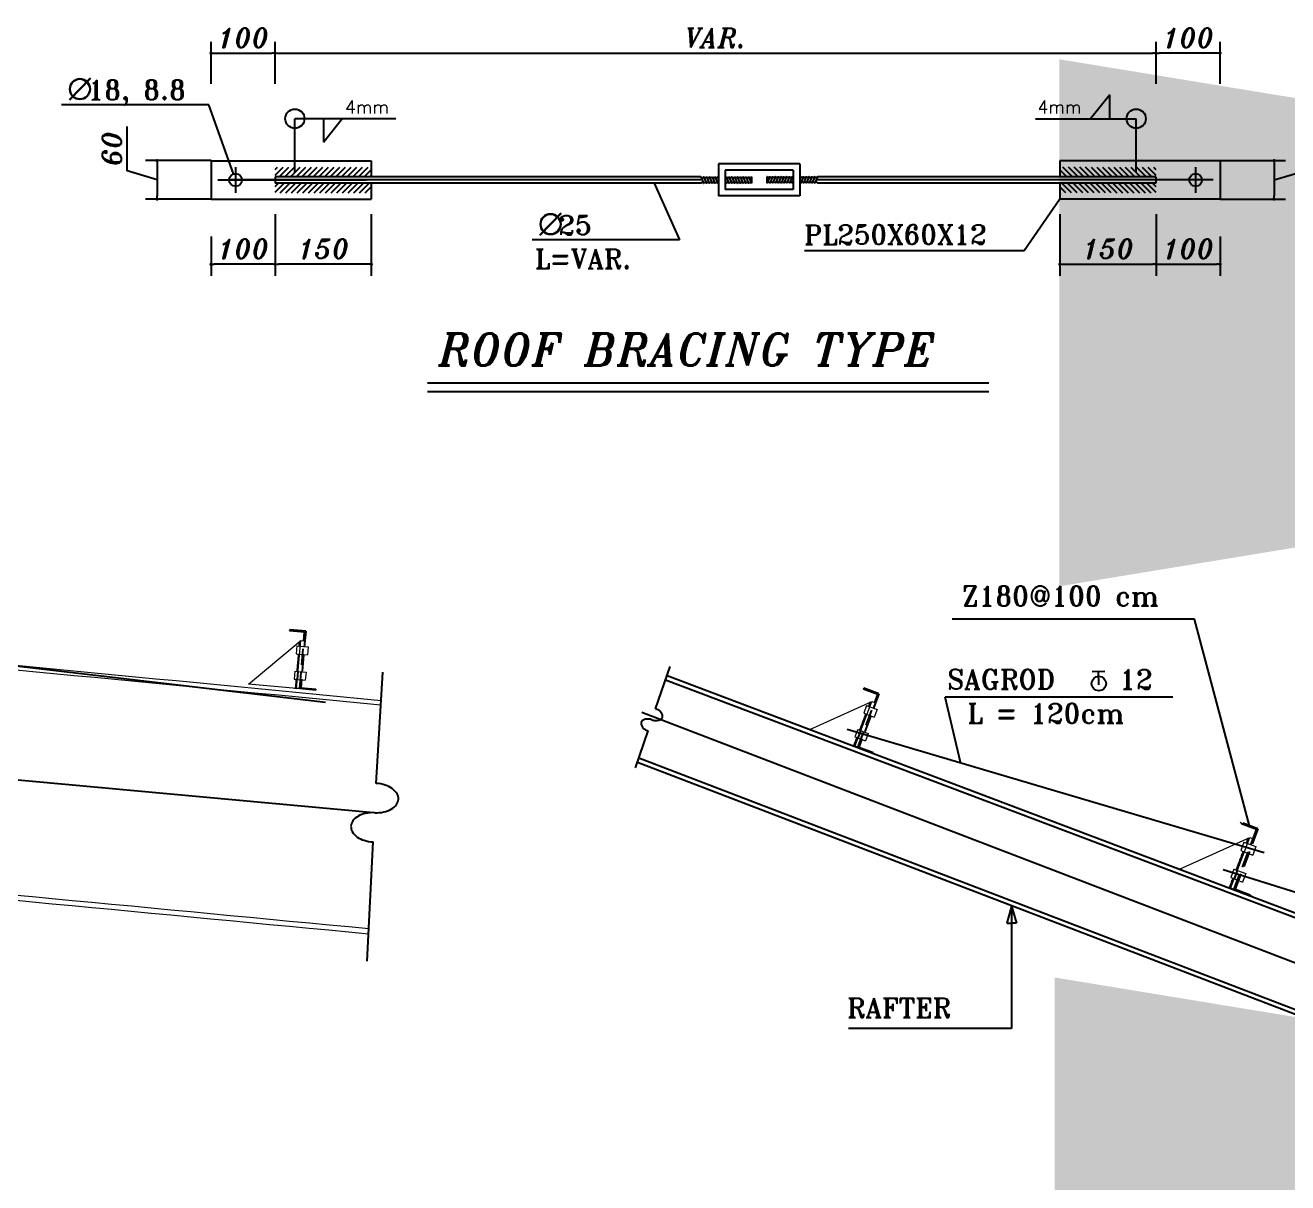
# Model space of a CAD drawing. Header units: inches. Extents: x 460503 to 460688, y 47570 to 48852.
# Drawn here: x 460525.69 to 460545.38, y 47594.33 to 47612.38 of the extents above; entities that cross this region are included whole.
import ezdxf
from ezdxf.enums import TextEntityAlignment as Align

# ---------------------------------------------------------------- set-up
doc = ezdxf.new("R2010")
doc.units = ezdxf.units.IN
doc.header["$MEASUREMENT"] = 0
doc.linetypes.add('ACAD_ISO04W100', pattern=[30, 24, -3, 0, -3])
doc.linetypes.add('HIDDEN', pattern=[0.375, 0.25, -0.125])
for name, color, linetype in [('1', 1, 'Continuous'), ('3', 3, 'HIDDEN'), ('3G', 3, 'Continuous'), ('4C', 4, 'Continuous'), ('6M', 6, 'Continuous'), ('DIM', 8, 'Continuous'), ('DIM1', 1, 'Continuous'), ('Hatch', 1, 'Continuous'), ('Layer1', 1, 'ACAD_ISO04W100'), ('TEX', 2, 'Continuous'), ('TEXT-1', 3, 'Continuous'), ('win1', 1, 'Continuous')]:
    doc.layers.add(name, color=color, linetype=linetype)
doc.layers.add('2', color=2, linetype='Continuous', lineweight=9)
doc.layers.add('TEXT', color=250, linetype='Continuous', lineweight=30)
doc.styles.add('GOTHIC', font='GOTHIC.TTF')
doc.styles.add('ITALICT', font='italict')
doc.styles.add('ROMANT', font='romant')
doc.dimstyles.new('1-10', dxfattribs={"dimscale": 0, "dimtxt": 20, "dimasz": 25, "dimexe": 10, "dimexo": 10, "dimgap": 10, "dimtad": 0, "dimdec": 0, "dimtxsty": 'GOTHIC', "dimcen": 0, "dimclrd": 256, "dimclre": 256, "dimclrt": 1, "dimadec": 0, "dimazin": 0, "dimtfac": 1, "dimtdec": 0, "dimtofl": 0, "dimtmove": 2, "dimatfit": 3, "dimfxl": 1, "dimarcsym": 0})
doc.dimstyles.new('FAZ1-2$0$NEW', dxfattribs={"dimtxt": 0.3, "dimasz": 0.05, "dimexe": 0.18, "dimexo": 0, "dimgap": 0.09, "dimtad": 1, "dimdec": 0, "dimlfac": 100, "dimzin": 0, "dimdsep": 46, "dimtxsty": 'ITALICT', "dimblk": 'DOT', "dimcen": 0.045, "dimclrt": 2, "dimadec": 0, "dimazin": 0, "dimtfac": 1, "dimtdec": 0, "dimtmove": 1, "dimatfit": 3, "dimldrblk": 'DOT', "dimfxl": 0.18, "dimtolj": 1, "dimtzin": 0, "dimarcsym": 0})

# ---------------------------------------------------------------- blocks, each defined once
blk = doc.blocks.new('_Dot')
at = {"layer": 'DIM', "color": 0, "lineweight": -2}
blk.add_line((-0.5, 0), (-1, 0), dxfattribs=at)
at = {"layer": 'DIM', "color": 0, "const_width": 0.5}
blk.add_lwpolyline([(-0.25, 0, 1), (0.25, 0, 1)], format="xyb", close=True, dxfattribs=at)
blk = doc.blocks.new('*D670')
at = {"layer": 'Defpoints', "color": 0, "transparency": 16777216}
for p in [(460529.589, 47611.944), (460528.589, 47611.469), (460529.589, 47611.469)]:
    blk.add_point(p, dxfattribs=at)
at = {"layer": 'DIM1', "color": 0, "lineweight": -2, "transparency": 16777216}
for p, q in [((460528.589, 47611.469), (460528.589, 47612.124)), ((460529.589, 47611.469), (460529.589, 47612.124)), ((460528.639, 47611.944), (460529.539, 47611.944))]:
    blk.add_line(p, q, dxfattribs=at)
at = {"layer": 'DIM1', "color": 0, "lineweight": -2, "transparency": 16777216, "xscale": 0.05, "yscale": 0.05, "zscale": 0.05, "rotation": 180}
blk.add_blockref('_Dot', (460528.589, 47611.944), dxfattribs=at)
at = {"layer": 'DIM1', "color": 0, "lineweight": -2, "transparency": 16777216, "xscale": 0.05, "yscale": 0.05, "zscale": 0.05}
blk.add_blockref('_Dot', (460529.589, 47611.944), dxfattribs=at)
at = {"layer": 'DIM1', "color": 2, "lineweight": 15, "transparency": 16777216, "insert": (460529.089, 47612.184), "char_height": 0.3, "attachment_point": 5, "style": 'ITALICT'}
blk.add_mtext('\\A1;100', dxfattribs=at)
blk = doc.blocks.new('*D671')
at = {"layer": 'Defpoints', "color": 0, "transparency": 16777216}
for p in [(460543.326, 47611.944), (460529.589, 47611.469), (460543.326, 47611.469)]:
    blk.add_point(p, dxfattribs=at)
at = {"layer": 'DIM1', "color": 0, "lineweight": -2, "transparency": 16777216}
for p, q in [((460529.589, 47611.469), (460529.589, 47612.124)), ((460543.326, 47611.469), (460543.326, 47612.124)), ((460529.639, 47611.944), (460543.276, 47611.944))]:
    blk.add_line(p, q, dxfattribs=at)
at = {"layer": 'DIM1', "color": 0, "lineweight": -2, "transparency": 16777216, "xscale": 0.05, "yscale": 0.05, "zscale": 0.05, "rotation": 180}
blk.add_blockref('_Dot', (460529.589, 47611.944), dxfattribs=at)
at = {"layer": 'DIM1', "color": 0, "lineweight": -2, "transparency": 16777216, "xscale": 0.05, "yscale": 0.05, "zscale": 0.05}
blk.add_blockref('_Dot', (460543.326, 47611.944), dxfattribs=at)
at = {"layer": 'DIM1', "color": 2, "lineweight": 15, "transparency": 16777216, "insert": (460536.457, 47612.184), "char_height": 0.3, "attachment_point": 5, "style": 'ITALICT'}
blk.add_mtext('\\A1;VAR.', dxfattribs=at)
blk = doc.blocks.new('*D672')
at = {"layer": 'Defpoints', "color": 0, "transparency": 16777216}
for p in [(460528.589, 47610.269), (460527.748, 47609.669), (460528.589, 47609.669)]:
    blk.add_point(p, dxfattribs=at)
at = {"layer": 'DIM1', "color": 0, "lineweight": -2, "transparency": 16777216}
for p, q in [((460527.283, 47610.108), (460527.283, 47610.802)), ((460528.589, 47610.269), (460527.568, 47610.269)), ((460527.748, 47610.219), (460527.748, 47609.719)), ((460527.748, 47609.969), (460527.283, 47610.108)), ((460528.589, 47609.669), (460527.568, 47609.669))]:
    blk.add_line(p, q, dxfattribs=at)
at = {"layer": 'DIM1', "color": 0, "lineweight": -2, "transparency": 16777216, "xscale": 0.05, "yscale": 0.05, "zscale": 0.05}
for p, rotation in [((460527.748, 47610.269), 90), ((460527.748, 47609.669), 270)]:
    blk.add_blockref('_Dot', p, dxfattribs=dict(at, rotation=rotation))
at = {"layer": 'DIM1', "color": 2, "lineweight": 15, "transparency": 16777216, "insert": (460527.043, 47610.455), "char_height": 0.3, "attachment_point": 5, "rotation": 90, "style": 'ITALICT'}
blk.add_mtext('\\A1;60', dxfattribs=at)
blk = doc.blocks.new('*D673')
at = {"layer": 'Defpoints', "color": 0, "transparency": 16777216}
for p in [(460529.589, 47609.436), (460531.089, 47609.436), (460529.589, 47608.653)]:
    blk.add_point(p, dxfattribs=at)
at = {"layer": 'DIM1', "color": 0, "lineweight": -2, "transparency": 16777216}
for p, q in [((460529.589, 47609.436), (460529.589, 47608.473)), ((460531.089, 47609.436), (460531.089, 47608.473)), ((460531.039, 47608.653), (460529.639, 47608.653))]:
    blk.add_line(p, q, dxfattribs=at)
at = {"layer": 'DIM1', "color": 0, "lineweight": -2, "transparency": 16777216, "xscale": 0.05, "yscale": 0.05, "zscale": 0.05, "rotation": 180}
blk.add_blockref('_Dot', (460529.589, 47608.653), dxfattribs=at)
at = {"layer": 'DIM1', "color": 0, "lineweight": -2, "transparency": 16777216, "xscale": 0.05, "yscale": 0.05, "zscale": 0.05}
blk.add_blockref('_Dot', (460531.089, 47608.653), dxfattribs=at)
at = {"layer": 'DIM1', "color": 2, "lineweight": 15, "transparency": 16777216, "insert": (460530.339, 47608.893), "char_height": 0.3, "attachment_point": 5, "style": 'ITALICT'}
blk.add_mtext('\\A1;150', dxfattribs=at)
blk = doc.blocks.new('*D674')
at = {"layer": 'Defpoints', "color": 0, "transparency": 16777216}
for p in [(460529.589, 47609.436), (460528.589, 47609.086), (460528.589, 47608.653)]:
    blk.add_point(p, dxfattribs=at)
at = {"layer": 'DIM1', "color": 0, "lineweight": -2, "transparency": 16777216}
for p, q in [((460529.589, 47609.436), (460529.589, 47608.473)), ((460528.589, 47609.086), (460528.589, 47608.473)), ((460529.539, 47608.653), (460528.639, 47608.653))]:
    blk.add_line(p, q, dxfattribs=at)
at = {"layer": 'DIM1', "color": 0, "lineweight": -2, "transparency": 16777216, "xscale": 0.05, "yscale": 0.05, "zscale": 0.05, "rotation": 180}
blk.add_blockref('_Dot', (460528.589, 47608.653), dxfattribs=at)
at = {"layer": 'DIM1', "color": 0, "lineweight": -2, "transparency": 16777216, "xscale": 0.05, "yscale": 0.05, "zscale": 0.05}
blk.add_blockref('_Dot', (460529.589, 47608.653), dxfattribs=at)
at = {"layer": 'DIM1', "color": 2, "lineweight": 15, "transparency": 16777216, "insert": (460529.089, 47608.893), "char_height": 0.3, "attachment_point": 5, "style": 'ITALICT'}
blk.add_mtext('\\A1;100', dxfattribs=at)
blk = doc.blocks.new('*D678')
at = {"layer": 'Defpoints', "color": 0, "transparency": 16777216}
for p in [(460543.326, 47611.944), (460543.326, 47611.469), (460544.326, 47611.469)]:
    blk.add_point(p, dxfattribs=at)
at = {"layer": 'DIM1', "color": 0, "lineweight": -2, "transparency": 16777216}
for p, q in [((460543.326, 47611.469), (460543.326, 47612.124)), ((460544.326, 47611.469), (460544.326, 47612.124)), ((460544.276, 47611.944), (460543.376, 47611.944))]:
    blk.add_line(p, q, dxfattribs=at)
at = {"layer": 'DIM1', "color": 0, "lineweight": -2, "transparency": 16777216, "xscale": 0.05, "yscale": 0.05, "zscale": 0.05, "rotation": 180}
blk.add_blockref('_Dot', (460543.326, 47611.944), dxfattribs=at)
at = {"layer": 'DIM1', "color": 0, "lineweight": -2, "transparency": 16777216, "xscale": 0.05, "yscale": 0.05, "zscale": 0.05}
blk.add_blockref('_Dot', (460544.326, 47611.944), dxfattribs=at)
at = {"layer": 'DIM1', "color": 2, "lineweight": 15, "transparency": 16777216, "insert": (460543.826, 47612.184), "char_height": 0.3, "attachment_point": 5, "style": 'ITALICT'}
blk.add_mtext('\\A1;100', dxfattribs=at)
blk = doc.blocks.new('*D679')
at = {"layer": 'Defpoints', "color": 0, "transparency": 16777216}
for p in [(460544.326, 47610.269), (460544.326, 47609.669), (460545.167, 47609.669)]:
    blk.add_point(p, dxfattribs=at)
at = {"layer": 'DIM1', "color": 0, "lineweight": -2, "transparency": 16777216}
for p, q in [((460545.932, 47610.198), (460545.932, 47610.892)), ((460544.326, 47610.269), (460545.347, 47610.269)), ((460545.167, 47610.219), (460545.167, 47609.719)), ((460545.167, 47609.969), (460545.932, 47610.198)), ((460544.326, 47609.669), (460545.347, 47609.669))]:
    blk.add_line(p, q, dxfattribs=at)
at = {"layer": 'DIM1', "color": 0, "lineweight": -2, "transparency": 16777216, "xscale": 0.05, "yscale": 0.05, "zscale": 0.05}
for p, rotation in [((460545.167, 47610.269), 90), ((460545.167, 47609.669), 270)]:
    blk.add_blockref('_Dot', p, dxfattribs=dict(at, rotation=rotation))
at = {"layer": 'DIM1', "color": 2, "lineweight": 15, "transparency": 16777216, "insert": (460545.692, 47610.545), "char_height": 0.3, "attachment_point": 5, "rotation": 90, "style": 'ITALICT'}
blk.add_mtext('\\A1;60', dxfattribs=at)
blk = doc.blocks.new('*D680')
at = {"layer": 'Defpoints', "color": 0, "transparency": 16777216}
for p in [(460541.826, 47609.436), (460543.326, 47609.436), (460543.326, 47608.653)]:
    blk.add_point(p, dxfattribs=at)
at = {"layer": 'DIM1', "color": 0, "lineweight": -2, "transparency": 16777216}
for p, q in [((460541.826, 47609.436), (460541.826, 47608.473)), ((460543.326, 47609.436), (460543.326, 47608.473)), ((460541.876, 47608.653), (460543.276, 47608.653))]:
    blk.add_line(p, q, dxfattribs=at)
at = {"layer": 'DIM1', "color": 0, "lineweight": -2, "transparency": 16777216, "xscale": 0.05, "yscale": 0.05, "zscale": 0.05, "rotation": 180}
blk.add_blockref('_Dot', (460541.826, 47608.653), dxfattribs=at)
at = {"layer": 'DIM1', "color": 0, "lineweight": -2, "transparency": 16777216, "xscale": 0.05, "yscale": 0.05, "zscale": 0.05}
blk.add_blockref('_Dot', (460543.326, 47608.653), dxfattribs=at)
at = {"layer": 'DIM1', "color": 2, "lineweight": 15, "transparency": 16777216, "insert": (460542.576, 47608.893), "char_height": 0.3, "attachment_point": 5, "style": 'ITALICT'}
blk.add_mtext('\\A1;150', dxfattribs=at)
blk = doc.blocks.new('*D681')
at = {"layer": 'Defpoints', "color": 0, "transparency": 16777216}
for p in [(460543.326, 47609.436), (460544.326, 47609.086), (460544.326, 47608.653)]:
    blk.add_point(p, dxfattribs=at)
at = {"layer": 'DIM1', "color": 0, "lineweight": -2, "transparency": 16777216}
for p, q in [((460543.326, 47609.436), (460543.326, 47608.473)), ((460544.326, 47609.086), (460544.326, 47608.473)), ((460543.376, 47608.653), (460544.276, 47608.653))]:
    blk.add_line(p, q, dxfattribs=at)
at = {"layer": 'DIM1', "color": 0, "lineweight": -2, "transparency": 16777216, "xscale": 0.05, "yscale": 0.05, "zscale": 0.05, "rotation": 180}
blk.add_blockref('_Dot', (460543.326, 47608.653), dxfattribs=at)
at = {"layer": 'DIM1', "color": 0, "lineweight": -2, "transparency": 16777216, "xscale": 0.05, "yscale": 0.05, "zscale": 0.05}
blk.add_blockref('_Dot', (460544.326, 47608.653), dxfattribs=at)
at = {"layer": 'DIM1', "color": 2, "lineweight": 15, "transparency": 16777216, "insert": (460543.826, 47608.893), "char_height": 0.3, "attachment_point": 5, "style": 'ITALICT'}
blk.add_mtext('\\A1;100', dxfattribs=at)

msp = doc.modelspace()

# ---------------------------------------------------------------- hatches: boundary and pattern name
at = {"layer": 'win1', "ltscale": 5}
h = msp.add_hatch(dxfattribs=at)
h.set_pattern_fill('ANSI31', color=256, scale=0.5, style=0)
h.set_pattern_definition([(45, (460269.98317, 47638.40514), (-0.044194174, 0.044194174), [])])
h.paths.add_polyline_path([(460531.08917805, 47610.16858402), (460529.58917805, 47610.16858402), (460529.58917805, 47610.01858402), (460531.08917805, 47610.01858402)])
h.paths.add_polyline_path([(460531.08917805, 47609.91858402), (460529.58917805, 47609.91858402), (460529.58917805, 47609.76858402), (460531.08917805, 47609.76858402)])
h = msp.add_hatch(dxfattribs=at)
h.set_pattern_fill('ANSI31', color=256, scale=0.5, style=0)
h.set_pattern_definition([(135, (460802.93164, 47638.40514), (0.044194174, 0.044194174), [])])
h.paths.add_polyline_path([(460541.82563121, 47610.16858402), (460543.32563121, 47610.16858402), (460543.32563121, 47610.01858402), (460541.82563121, 47610.01858402)])
h.paths.add_polyline_path([(460541.82563121, 47609.91858402), (460543.32563121, 47609.91858402), (460543.32563121, 47609.76858402), (460541.82563121, 47609.76858402)])

# ---------------------------------------------------------------- linework, layer by layer
at = {"layer": '1'}
for p, q in [((460542.60460189, 47611.29591474), (460542.30460189, 47610.92332144)), ((460542.60460189, 47610.92332144), (460542.60460189, 47611.29591474)), ((460528.55724059, 47611.14161201), (460526.25551846, 47611.14161201)), ((460528.93856794, 47610.06286675), (460528.55724059, 47611.14161201)), ((460531.47009574, 47610.92332144), (460529.89747697, 47610.92332144)), ((460529.89747697, 47610.08809738), (460529.89747697, 47610.92332144)), ((460530.34203911, 47610.55665574), (460530.64203911, 47610.92924904)), ((460530.34203911, 47610.92924904), (460530.34203911, 47610.55665574)), ((460541.44471352, 47610.92332144), (460543.0173323, 47610.92332144)), ((460543.0173323, 47610.08809738), (460543.0173323, 47610.92332144)), ((460535.50086227, 47609.91858402), (460535.89682881, 47609.03371625)), ((460541.82563121, 47609.66858402), (460541.26977763, 47608.86300377)), ((460535.89682881, 47609.03371625), (460533.59510668, 47609.03371625)), ((460541.26977763, 47608.86300377), (460537.84373682, 47608.86300377)), ((460543.92612702, 47603.11903043), (460540.14694027, 47603.11903043)), ((460544.78379449, 47599.8950996), (460543.92612702, 47603.11903043)), ((460529.9827447, 47602.72954737), (460529.95926786, 47602.73160132)), ((460529.98366339, 47602.74004806), (460529.96018655, 47602.74210201)), ((460529.98458208, 47602.75054875), (460529.96110524, 47602.75260271)), ((460529.98550077, 47602.76104944), (460529.96202394, 47602.7631034)), ((460529.96528956, 47602.5300342), (460529.94181272, 47602.53208816)), ((460529.96620825, 47602.5405349), (460529.94273141, 47602.54258885)), ((460529.96712694, 47602.55103559), (460529.9436501, 47602.55308955)), ((460529.96804563, 47602.56153628), (460529.9445688, 47602.56359024)), ((460529.97998862, 47602.69804529), (460529.95651179, 47602.70009924)), ((460529.98090731, 47602.70854598), (460529.95743048, 47602.71059994)), ((460529.981826, 47602.71904667), (460529.95834917, 47602.72110063)), ((460529.94783442, 47602.33052104), (460529.92435758, 47602.332575)), ((460529.94875311, 47602.34102174), (460529.92527627, 47602.34307569)), ((460529.9496718, 47602.35152243), (460529.92619496, 47602.35357639)), ((460529.95059049, 47602.36202312), (460529.92711366, 47602.36407708)), ((460529.95150918, 47602.37252381), (460529.92803235, 47602.37457777)), ((460529.95242787, 47602.38302451), (460529.92895104, 47602.38507846)), ((460529.95334657, 47602.3935252), (460529.92986973, 47602.39557916)), ((460529.95426526, 47602.40402589), (460529.93078842, 47602.40607985)), ((460529.95518395, 47602.41452659), (460529.93170711, 47602.41658054)), ((460529.95610264, 47602.42502728), (460529.93262581, 47602.42708123)), ((460529.95702133, 47602.43552797), (460529.9335445, 47602.43758193)), ((460529.95794002, 47602.44602866), (460529.93446319, 47602.44808262)), ((460529.95885872, 47602.45652936), (460529.93538188, 47602.45858331)), ((460529.95977741, 47602.46703005), (460529.93630057, 47602.46908401)), ((460529.9606961, 47602.47753074), (460529.93721926, 47602.4795847)), ((460529.96161479, 47602.48803143), (460529.93813795, 47602.49008539)), ((460529.96253348, 47602.49853213), (460529.93905665, 47602.50058608)), ((460529.96345217, 47602.50903282), (460529.93997534, 47602.51108678)), ((460529.96437087, 47602.51953351), (460529.94089403, 47602.52158747)), ((460535.52212702, 47601.72140507), (460535.74878675, 47602.37824229)), ((460529.93055803, 47602.13305102), (460529.90708119, 47602.13510497)), ((460529.93147672, 47602.14355171), (460529.90799988, 47602.14560567)), ((460529.93239541, 47602.1540524), (460529.90891858, 47602.15610636)), ((460529.9333141, 47602.1645531), (460529.90983727, 47602.16660705)), ((460529.93423279, 47602.17505379), (460529.91075596, 47602.17710775)), ((460529.94599703, 47602.30951966), (460529.9225202, 47602.31157362)), ((460529.94691573, 47602.32002035), (460529.92343889, 47602.32207431)), ((460529.94514489, 47602.29977964), (460529.93425042, 47602.1752553)), ((460531.16534873, 47600.55525056), (460531.2666317, 47602.28940822)), ((460529.9222898, 47602.03854478), (460529.89881297, 47602.04059874)), ((460529.9232085, 47602.04904548), (460529.89973166, 47602.05109943)), ((460529.92412719, 47602.05954617), (460529.90065035, 47602.06160013)), ((460529.92504588, 47602.07004686), (460529.90156904, 47602.07210082)), ((460529.92596457, 47602.08054755), (460529.90248773, 47602.08260151)), ((460529.92688326, 47602.09104825), (460529.90340643, 47602.0931022)), ((460529.92780195, 47602.10154894), (460529.90432512, 47602.1036029)), ((460529.92872065, 47602.11204963), (460529.90524381, 47602.11410359)), ((460529.92963934, 47602.12255032), (460529.9061625, 47602.12460428)), ((460529.92963934, 47602.12255032), (460529.9061625, 47602.12460428)), ((460538.86066405, 47601.75178145), (460538.8386183, 47601.76011002)), ((460538.86438925, 47601.76164205), (460538.84234349, 47601.76997063)), ((460538.86811444, 47601.77150265), (460538.84606869, 47601.77983123)), ((460538.87183964, 47601.78136325), (460538.84979388, 47601.78969183)), ((460538.87556484, 47601.79122386), (460538.85351908, 47601.79955243)), ((460538.87929003, 47601.80108446), (460538.85724427, 47601.80941303)), ((460538.88301523, 47601.81094506), (460538.86096947, 47601.81927363)), ((460540.27940011, 47600.8867819), (460540.03996808, 47601.90360378)), ((460543.59067411, 47601.90360378), (460540.03996808, 47601.90360378)), ((460538.77870975, 47601.53484822), (460538.756664, 47601.54317679)), ((460538.78243495, 47601.54470882), (460538.76038919, 47601.5530374)), ((460538.78616014, 47601.55456942), (460538.76411439, 47601.562898)), ((460538.78988534, 47601.56443002), (460538.76783958, 47601.5727586)), ((460538.79361054, 47601.57429063), (460538.77156478, 47601.5826192)), ((460538.79733573, 47601.58415123), (460538.77528997, 47601.5924798)), ((460538.80106093, 47601.59401183), (460538.77901517, 47601.6023404)), ((460538.80478612, 47601.60387243), (460538.78274036, 47601.612201)), ((460538.80851132, 47601.61373303), (460538.78646556, 47601.62206161)), ((460538.81223651, 47601.62359363), (460538.79019076, 47601.63192221)), ((460535.21029249, 47600.79920361), (460535.40509264, 47601.37529434)), ((460538.71937648, 47601.3777929), (460538.67520059, 47601.2608592)), ((460538.72283182, 47601.3869392), (460538.70078606, 47601.39526777)), ((460538.72655702, 47601.3967998), (460538.70451126, 47601.40512838)), ((460538.73028221, 47601.4066604), (460538.70823646, 47601.41498898)), ((460538.73400741, 47601.416521), (460538.71196165, 47601.42484958)), ((460538.7377326, 47601.42638161), (460538.71568685, 47601.43471018)), ((460538.7414578, 47601.43624221), (460538.71941204, 47601.44457078)), ((460538.74518299, 47601.44610281), (460538.72313724, 47601.45443138)), ((460538.74890819, 47601.45596341), (460538.72686243, 47601.46429198)), ((460538.75263339, 47601.46582401), (460538.73058763, 47601.47415259)), ((460538.75635858, 47601.47568461), (460538.73431282, 47601.48401319)), ((460538.76008378, 47601.48554521), (460538.73803802, 47601.49387379)), ((460538.76380897, 47601.49540581), (460538.74176321, 47601.50373439)), ((460538.76753417, 47601.50526642), (460538.74548841, 47601.51359499)), ((460538.77125936, 47601.51512702), (460538.74921361, 47601.52345559)), ((460538.77498456, 47601.52498762), (460538.7529388, 47601.53331619)), ((460538.63042675, 47601.14234276), (460538.60838099, 47601.15067133)), ((460538.63415195, 47601.15220336), (460538.61210619, 47601.16053193)), ((460538.63787714, 47601.16206396), (460538.61583139, 47601.17039253)), ((460538.64160234, 47601.17192456), (460538.61955658, 47601.18025313)), ((460538.64532753, 47601.18178516), (460538.62328178, 47601.19011374)), ((460538.64905273, 47601.19164576), (460538.62700697, 47601.19997434)), ((460538.65277792, 47601.20150636), (460538.63073217, 47601.20983494)), ((460538.65650312, 47601.21136697), (460538.63445736, 47601.21969554)), ((460538.65650312, 47601.21136697), (460538.63445736, 47601.21969554)), ((460538.66022832, 47601.22122757), (460538.63818256, 47601.22955614)), ((460538.66395351, 47601.23108817), (460538.64190775, 47601.23941674)), ((460538.66767871, 47601.24094877), (460538.64563295, 47601.24927734)), ((460538.6714039, 47601.25080937), (460538.64935814, 47601.25913795)), ((460538.6751291, 47601.26066997), (460538.65308334, 47601.26899855)), ((460538.62670156, 47601.13248215), (460538.6046558, 47601.14081073)), ((460538.67347504, 47601.1148118), (460538.62670156, 47601.13248215)), ((460531.02181507, 47597.7811202), (460531.11775694, 47599.64308526)), ((460544.75213752, 47599.61918762), (460544.72719086, 47599.62861212)), ((460544.75635289, 47599.63034573), (460544.73140624, 47599.63977023)), ((460544.76056827, 47599.64150385), (460544.73562161, 47599.65092834)), ((460544.76478365, 47599.65266196), (460544.73983699, 47599.66208646)), ((460544.76899903, 47599.66382008), (460544.74405237, 47599.67324457)), ((460544.7732144, 47599.67497819), (460544.74826774, 47599.68440268)), ((460544.77742978, 47599.6861363), (460544.75248312, 47599.6955608)), ((460544.65939922, 47599.37370912), (460544.63445256, 47599.38313362)), ((460544.6636146, 47599.38486724), (460544.63866794, 47599.39429173)), ((460544.66782997, 47599.39602535), (460544.64288331, 47599.40544984)), ((460544.67204535, 47599.40718346), (460544.64709869, 47599.41660796)), ((460544.67626073, 47599.41834158), (460544.65131407, 47599.42776607)), ((460544.68047611, 47599.42949969), (460544.65552945, 47599.43892418)), ((460544.68469148, 47599.4406578), (460544.65974482, 47599.4500823)), ((460544.68890686, 47599.45181592), (460544.6639602, 47599.46124041)), ((460544.69312224, 47599.46297403), (460544.66817558, 47599.47239852)), ((460544.69733761, 47599.47413214), (460544.67239096, 47599.48355664)), ((460544.59225855, 47599.1959876), (460544.54226975, 47599.06366712)), ((460544.59616856, 47599.20633742), (460544.5712219, 47599.21576191)), ((460544.60038394, 47599.21749553), (460544.57543728, 47599.22692003)), ((460544.60459932, 47599.22865365), (460544.57965266, 47599.23807814)), ((460544.60881469, 47599.23981176), (460544.58386803, 47599.24923625)), ((460544.61303007, 47599.25096987), (460544.58808341, 47599.26039437)), ((460544.61724545, 47599.26212799), (460544.59229879, 47599.27155248)), ((460544.62146082, 47599.2732861), (460544.59651417, 47599.28271059)), ((460544.6256762, 47599.28444421), (460544.60072954, 47599.29386871)), ((460544.62989158, 47599.29560233), (460544.60494492, 47599.30502682)), ((460544.63410696, 47599.30676044), (460544.6091603, 47599.31618493)), ((460544.63832233, 47599.31791855), (460544.61337567, 47599.32734305)), ((460544.64253771, 47599.32907667), (460544.61759105, 47599.33850116)), ((460544.64675309, 47599.34023478), (460544.62180643, 47599.34965928)), ((460544.65096847, 47599.35139289), (460544.62602181, 47599.36081739)), ((460544.65518384, 47599.36255101), (460544.63023718, 47599.3719755)), ((460544.50846583, 47598.97418808), (460544.48351917, 47598.98361258)), ((460544.51268121, 47598.9853462), (460544.48773455, 47598.99477069)), ((460544.51689659, 47598.99650431), (460544.49194993, 47599.0059288)), ((460544.52111196, 47599.00766242), (460544.4961653, 47599.01708692)), ((460544.52111196, 47599.00766242), (460544.4961653, 47599.01708692)), ((460544.52532734, 47599.01882054), (460544.50038068, 47599.02824503)), ((460544.52954272, 47599.02997865), (460544.50459606, 47599.03940314)), ((460544.5337581, 47599.04113676), (460544.50881144, 47599.05056126)), ((460544.53797347, 47599.05229488), (460544.51302681, 47599.06171937)), ((460544.54218885, 47599.06345299), (460544.51724219, 47599.07287748)), ((460544.48738895, 47598.91839751), (460544.46244229, 47598.92782201)), ((460544.49160432, 47598.92955563), (460544.46665766, 47598.93898012)), ((460544.4958197, 47598.94071374), (460544.47087304, 47598.95013824)), ((460544.50003508, 47598.95187185), (460544.47508842, 47598.96129635)), ((460544.50425046, 47598.96302997), (460544.4793038, 47598.97245446)), ((460544.54031714, 47598.89840199), (460544.48738895, 47598.91839751)), ((460541.07356192, 47598.64198852), (460540.9988528, 47598.37651103)), ((460541.07356192, 47598.64198852), (460541.07356192, 47596.73275819)), ((460541.07356192, 47598.64198852), (460541.14827103, 47598.37651103)), ((460540.9988528, 47598.37651103), (460541.07356192, 47598.37651103)), ((460541.14827103, 47598.37651103), (460541.07356192, 47598.37651103)), ((460541.07356192, 47596.73275819), (460538.52799163, 47596.73275819))]:
    msp.add_line(p, q, dxfattribs=at)
for centre, radius, start, end in [((460535.38480175, 47601.45121266), 0.10735174, 103.84701312, 128.315928862), ((460535.39650467, 47601.40373512), 0.15625036, 86.11597767, 103.847013123), ((460535.39193114, 47601.33637126), 0.22376929, 71.317473553, 86.115977667), ((460535.53528853, 47601.76032814), 0.22376929, 251.317473556, 266.11597767), ((460535.45044833, 47601.50942663), 0.22376929, 56.518969444, 71.317473556), ((460535.54241791, 47601.64548675), 0.10735174, 283.84701312, 308.315928863), ((460535.48769588, 47601.56574204), 0.15625036, 38.787933992, 56.518969444), ((460535.57192561, 47601.60814488), 0.05975846, 308.315928863, 341.317473554), ((460535.52581088, 47601.59637408), 0.10735174, 14.319018249, 38.787933992), ((460535.57192561, 47601.60814488), 0.05975846, 341.317473553, 14.319018246), ((460535.35529406, 47601.48855453), 0.05975846, 161.317473554, 194.319018246), ((460535.41406342, 47601.50504066), 0.12078801, 195.001666929, 239.812040677), ((460535.35529406, 47601.48855453), 0.05975846, 128.315928862, 161.317473553), ((460535.47677134, 47601.58727278), 0.22376929, 236.518969444, 251.317473556), ((460535.530715, 47601.69296429), 0.15625036, 266.115977667, 283.84701312), ((460531.13620074, 47599.99658721), 0.55942322, 72.214823836, 87.013327949), ((460531.18775971, 47600.15731745), 0.39062589, 54.483788386, 72.214823836), ((460531.25877679, 47600.25682017), 0.26837935, 30.01487264, 54.483788386), ((460531.36180381, 47600.31633851), 0.14939616, 357.013327945, 30.014872638), ((460531.26553001, 47600.38625528), 0.26837935, 299.542867512, 324.011783255), ((460531.36180381, 47600.31633851), 0.14939616, 324.011783255, 357.013327947), ((460530.92130186, 47599.8819973), 0.14939616, 144.011783254, 177.013327946), ((460531.01757567, 47599.81208054), 0.26837935, 119.542867512, 144.011783254), ((460531.07785233, 47599.70572763), 0.39062589, 101.811832061, 119.542867513), ((460531.11240484, 47599.54050456), 0.55942322, 87.013327943, 101.811832058), ((460531.17070083, 47600.65783126), 0.55942322, 267.013327946, 281.811832061), ((460531.20525334, 47600.49260818), 0.39062589, 281.811832058, 299.542867513), ((460530.92130186, 47599.8819973), 0.14939616, 177.013327947, 210.014872638), ((460531.05159667, 47599.96142306), 0.30197002, 210.697521321, 255.507895068), ((460531.14690494, 47600.20174861), 0.55942322, 252.214823836, 267.013327946)]:
    msp.add_arc(centre, radius, start, end, dxfattribs=at)
at = {"layer": '2'}
for p, q in [((460529.17514378, 47602.10391159), (460529.98765661, 47602.78569081)), ((460529.9222898, 47602.03854478), (460529.98765661, 47602.78569081)), ((460529.98765661, 47602.78569081), (460530.03746635, 47602.78133302)), ((460529.92810348, 47602.70258465), (460529.91720901, 47602.57806031)), ((460529.91720901, 47602.57806031), (460530.0926773, 47602.56270883)), ((460529.92810348, 47602.70258465), (460530.10357177, 47602.68723316)), ((460530.10357177, 47602.68723316), (460530.0926773, 47602.56270883)), ((460529.89526279, 47602.30741515), (460529.88436832, 47602.18289081)), ((460529.88436832, 47602.18289081), (460530.05983661, 47602.16753933)), ((460529.89526279, 47602.30741515), (460530.07073108, 47602.29206367)), ((460529.93425042, 47602.1752553), (460529.94514489, 47602.29977964)), ((460530.07073108, 47602.29206367), (460530.05983661, 47602.16753933)), ((460529.9222898, 47602.03854478), (460529.17514378, 47602.10391159)), ((460529.97209954, 47602.034187), (460529.9222898, 47602.03854478)), ((460537.92509935, 47601.39753752), (460538.89175693, 47601.83408436)), ((460538.62670156, 47601.13248215), (460538.89175693, 47601.83408436)), ((460538.81194168, 47601.77018807), (460538.76776578, 47601.65325437)), ((460538.81194168, 47601.77018807), (460538.97671394, 47601.70793945)), ((460538.89175693, 47601.83408436), (460538.93853041, 47601.816414)), ((460538.76776578, 47601.65325437), (460538.93253804, 47601.59100575)), ((460538.97671394, 47601.70793945), (460538.93253804, 47601.59100575)), ((460538.62670156, 47601.13248215), (460537.92509935, 47601.39753752)), ((460538.67342006, 47601.39863834), (460538.62924416, 47601.28170464)), ((460538.67342006, 47601.39863834), (460538.83819231, 47601.33638972)), ((460538.67520059, 47601.2608592), (460538.71937648, 47601.3777929)), ((460538.62924416, 47601.28170464), (460538.79401642, 47601.21945602)), ((460538.83819231, 47601.33638972), (460538.79401642, 47601.21945602)), ((460543.69346606, 47599.21833033), (460544.78732176, 47599.7123204)), ((460544.48738895, 47598.91839751), (460544.78732176, 47599.7123204)), ((460544.69700398, 47599.64001629), (460544.64701518, 47599.50769581)), ((460544.69700398, 47599.64001629), (460544.88345788, 47599.56957665)), ((460544.78732176, 47599.7123204), (460544.84024995, 47599.69232488)), ((460544.64701518, 47599.50769581), (460544.83346908, 47599.43725617)), ((460544.88345788, 47599.56957665), (460544.83346908, 47599.43725617)), ((460544.48738895, 47598.91839751), (460543.69346606, 47599.21833033)), ((460544.54025493, 47599.219576), (460544.49026612, 47599.08725552)), ((460544.54025493, 47599.219576), (460544.72670882, 47599.14913636)), ((460544.54226975, 47599.06366712), (460544.59225855, 47599.1959876)), ((460544.49026612, 47599.08725552), (460544.67672002, 47599.01681588)), ((460544.72670882, 47599.14913636), (460544.67672002, 47599.01681588))]:
    msp.add_line(p, q, dxfattribs=at)
for centre, radius, start, end in [((460187.73452044, 44058.37823656), 3560.0781686, 84.4630085757, 84.62819388535), ((460187.7305178, 44058.30819917), 3560.0781686, 84.46300998981, 84.62807928154), ((459687.12313786, 38738.19288712), 8900.19542151, 84.558987042553, 84.622793068064), ((459687.11520976, 38738.11227622), 8900.19542151, 84.558962752679, 84.622718741653)]:
    msp.add_arc(centre, radius, start, end, dxfattribs=at)
at = {"layer": '3'}
for p, q in [((460529.81643395, 47602.95124382), (460529.81512662, 47602.9363009)), ((460530.04923237, 47602.9158193), (460529.81512662, 47602.9363009)), ((460530.06548263, 47602.92945489), (460529.81643395, 47602.95124382)), ((460530.06548263, 47602.92945489), (460529.9883498, 47602.04782258)), ((460529.97209954, 47602.034187), (460530.04923237, 47602.9158193)), ((460530.22114821, 47602.01239806), (460529.97209954, 47602.034187)), ((460529.9883498, 47602.04782258), (460530.22245555, 47602.02734098)), ((460530.22245555, 47602.02734098), (460530.22114821, 47602.01239806)), ((460538.67347504, 47601.1148118), (460538.98624037, 47601.9427024)), ((460539.00557352, 47601.95143333), (460538.69280819, 47601.12354273)), ((460538.77170612, 47602.03978512), (460538.76640502, 47602.02575308)), ((460538.98624037, 47601.9427024), (460538.76640502, 47602.02575308)), ((460539.00557352, 47601.95143333), (460538.77170612, 47602.03978512)), ((460538.90734244, 47601.02646001), (460538.67347504, 47601.1148118)), ((460538.69280819, 47601.12354273), (460538.91264354, 47601.04049205)), ((460538.91264354, 47601.04049205), (460538.90734244, 47601.02646001)), ((460544.54031714, 47598.89840199), (460544.89423786, 47599.835231)), ((460544.91611497, 47599.8451108), (460544.56219425, 47598.90828179)), ((460544.65147401, 47599.9450884), (460544.64547536, 47599.92920994)), ((460544.89423786, 47599.835231), (460544.64547536, 47599.92920994)), ((460544.91611497, 47599.8451108), (460544.65147401, 47599.9450884)), ((460544.8049581, 47598.79842439), (460544.54031714, 47598.89840199)), ((460544.56219425, 47598.90828179), (460544.81095676, 47598.81430285)), ((460544.81095676, 47598.81430285), (460544.8049581, 47598.79842439))]:
    msp.add_line(p, q, dxfattribs=at)
at = {"layer": '3G'}
for p, q in [((460528.58917805, 47610.26858402), (460528.58917805, 47609.66858402)), ((460528.58917805, 47610.26858402), (460531.08917805, 47610.26858402)), ((460531.08917805, 47610.26858402), (460531.08917805, 47610.01858402)), ((460537.76962338, 47610.21858402), (460536.50496984, 47610.21858402)), ((460536.50496984, 47610.21858402), (460536.50496984, 47609.71858402)), ((460537.76962338, 47610.21858402), (460537.76962338, 47609.71858402)), ((460541.82563121, 47610.26858402), (460541.82563121, 47610.01858402)), ((460544.32563121, 47610.26858402), (460541.82563121, 47610.26858402)), ((460544.32563121, 47610.26858402), (460544.32563121, 47609.66858402)), ((460536.22796432, 47610.01858402), (460529.58917805, 47610.01858402)), ((460529.58917805, 47610.01858402), (460529.58917805, 47609.91858402)), ((460537.66962338, 47610.11858402), (460536.60496984, 47610.11858402)), ((460536.60496984, 47610.11858402), (460536.60496984, 47609.81858402)), ((460537.66962338, 47610.11858402), (460537.66962338, 47609.81858402)), ((460543.32563121, 47610.01858402), (460538.0466289, 47610.01858402)), ((460543.32563121, 47610.01858402), (460543.32563121, 47609.91858402)), ((460536.22796432, 47609.91858402), (460529.58917805, 47609.91858402)), ((460531.08917805, 47609.91858402), (460531.08917805, 47609.66858402)), ((460537.66962338, 47609.81858402), (460536.60496984, 47609.81858402)), ((460543.32563121, 47609.91858402), (460538.0466289, 47609.91858402)), ((460541.82563121, 47609.91858402), (460541.82563121, 47609.66858402)), ((460528.58917805, 47609.66858402), (460531.08917805, 47609.66858402)), ((460537.76962338, 47609.71858402), (460536.50496984, 47609.71858402)), ((460544.32563121, 47609.66858402), (460541.82563121, 47609.66858402)), ((460531.96450011, 47606.67054391), (460540.71944044, 47606.67054391)), ((460523.83702391, 47602.58849776), (460530.37308559, 47601.82051574)), ((460535.67708251, 47602.17045058), (460552.00495832, 47596.0020105)), ((460535.70039239, 47602.23800029), (460552.02817486, 47596.06959546)), ((460538.51168102, 47601.39996155), (460545.01350363, 47599.47807836)), ((460544.37560943, 47599.21320582), (460550.65558104, 47597.24550279))]:
    msp.add_line(p, q, dxfattribs=at)
for centre in [(460528.97189609, 47609.96858402), (460543.94291317, 47609.96858402)]:
    msp.add_circle(centre, 0.1, dxfattribs=at)
at = {"layer": '4C'}
msp.add_line((460531.96450011, 47606.8049573), (460540.71944044, 47606.8049573), dxfattribs=at)
at = {"layer": 'DIM'}
msp.add_line((460543.71714641, 47603.11903043), (460541.61947816, 47603.11903043), dxfattribs=at)
at = {"layer": 'Hatch', "color": 1}
for centre in [(460529.89747697, 47610.92332144), (460543.0173323, 47610.92332144)]:
    msp.add_circle(centre, 0.14983432, dxfattribs=at)
at = {"layer": 'Layer1'}
for p, q in [((460528.97189609, 47610.16858402), (460528.97189609, 47609.76858402)), ((460536.22796432, 47610.01858402), (460536.27172064, 47609.91858402)), ((460536.27172064, 47610.01858402), (460536.31547696, 47609.91858402)), ((460536.31547696, 47610.01858402), (460536.35923328, 47609.91858402)), ((460536.35923328, 47610.01858402), (460536.4029896, 47609.91858402)), ((460536.4029896, 47610.01858402), (460536.44674592, 47609.91858402)), ((460536.44674592, 47610.01858402), (460536.49050224, 47609.91858402)), ((460536.49050224, 47610.01858402), (460536.50496984, 47609.98552)), ((460536.6217712, 47610.01858402), (460536.66552752, 47609.91858402)), ((460536.66552752, 47610.01858402), (460536.70928384, 47609.91858402)), ((460536.70928384, 47610.01858402), (460536.75304016, 47609.91858402)), ((460536.75304016, 47610.01858402), (460536.79679648, 47609.91858402)), ((460536.79679648, 47610.01858402), (460536.8405528, 47609.91858402)), ((460536.8405528, 47610.01858402), (460536.88430912, 47609.91858402)), ((460536.88430912, 47610.01858402), (460536.92806544, 47609.91858402)), ((460536.92806544, 47610.01858402), (460536.97182176, 47609.91858402)), ((460536.97182176, 47610.01858402), (460537.01557808, 47609.91858402)), ((460537.01557808, 47610.01858402), (460537.01557808, 47609.91858402)), ((460537.25901514, 47610.01858402), (460537.25901514, 47609.91858402)), ((460537.30277146, 47610.01858402), (460537.25901514, 47609.91858402)), ((460537.34652778, 47610.01858402), (460537.30277146, 47609.91858402)), ((460537.3902841, 47610.01858402), (460537.34652778, 47609.91858402)), ((460537.43404042, 47610.01858402), (460537.3902841, 47609.91858402)), ((460537.47779674, 47610.01858402), (460537.43404042, 47609.91858402)), ((460537.52155306, 47610.01858402), (460537.47779674, 47609.91858402)), ((460537.56530938, 47610.01858402), (460537.52155306, 47609.91858402)), ((460537.6090657, 47610.01858402), (460537.56530938, 47609.91858402)), ((460537.65282202, 47610.01858402), (460537.6090657, 47609.91858402)), ((460537.78409098, 47610.01858402), (460537.76962338, 47609.98552)), ((460537.8278473, 47610.01858402), (460537.78409098, 47609.91858402)), ((460537.87160362, 47610.01858402), (460537.8278473, 47609.91858402)), ((460537.91535994, 47610.01858402), (460537.87160362, 47609.91858402)), ((460537.95911626, 47610.01858402), (460537.91535994, 47609.91858402)), ((460538.00287258, 47610.01858402), (460537.95911626, 47609.91858402)), ((460538.0466289, 47610.01858402), (460538.00287258, 47609.91858402)), ((460543.94291317, 47610.16858402), (460543.94291317, 47609.76858402)), ((460528.69766696, 47609.96858402), (460531.01494892, 47609.96858402)), ((460536.22583346, 47609.96858402), (460528.87189609, 47609.96858402)), ((460536.60496984, 47609.95698159), (460536.6217712, 47609.91858402)), ((460537.66962338, 47609.95698159), (460537.65282202, 47609.91858402)), ((460544.21714231, 47609.96858402), (460538.04708, 47609.96858402)), ((460535.30506441, 47601.66472445), (460551.68377054, 47595.38622044)), ((460521.10175802, 47601.02586143), (460531.12786409, 47600.09971414))]:
    msp.add_line(p, q, dxfattribs=at)
for centre, major_axis, ratio, start_param, end_param in [((460536.24984248, 47610.01858402), (0.02187816, 0), 0.5731475305, 3.1415926536, 6.2831853072), ((460536.2935988, 47610.01858402), (0.02187816, 0), 0.5731475305, 3.1415926536, 6.2831853072), ((460536.33735512, 47610.01858402), (0.02187816, 0), 0.5731475305, 3.1415926536, 6.2831853072), ((460536.38111144, 47610.01858402), (0.02187816, 0), 0.5731475305, 3.1415926536, 6.2831853072), ((460536.42486776, 47610.01858402), (0.02187816, 0), 0.5731475305, 3.1415926536, 6.2831853072), ((460536.46862408, 47610.01858402), (0.02187816, 0), 0.5731475305, 3.1415926536, 6.2831853072), ((460536.5123804, 47610.01858402), (0.02187816, 0), 0.5731475304, 3.1415926535, 4.366833217), ((460536.59989304, 47610.01858402), (-0.02187816, 0), 0.5731475305, 1.8049795976, 3.1415926536), ((460536.64364936, 47610.01858402), (0.02187816, 0), 0.5731475305, 3.1415926536, 6.2831853072), ((460536.68740568, 47610.01858402), (0.02187816, 0), 0.5731475305, 3.1415926536, 6.2831853072), ((460536.731162, 47610.01858402), (0.02187816, 0), 0.5731475305, 3.1415926536, 6.2831853072), ((460536.77491832, 47610.01858402), (0.02187816, 0), 0.5731475305, 3.1415926536, 6.2831853072), ((460536.81867464, 47610.01858402), (0.02187816, 0), 0.5731475305, 3.1415926536, 6.2831853072), ((460536.86243096, 47610.01858402), (0.02187816, 0), 0.5731475305, 3.1415926536, 6.2831853072), ((460536.90618728, 47610.01858402), (0.02187816, 0), 0.5731475305, 3.1415926536, 6.2831853072), ((460536.9499436, 47610.01858402), (0.02187816, 0), 0.5731475305, 3.1415926536, 6.2831853072), ((460536.99369992, 47610.01858402), (0.02187816, 0), 0.5731475305, 3.1415926536, 6.2831853072), ((460537.2808933, 47609.91858402), (-0.02187816, 0), 0.5731475305, 3.1415926536, 6.2831853072), ((460537.32464962, 47609.91858402), (-0.02187816, 0), 0.5731475305, 3.1415926536, 6.2831853072), ((460537.36840594, 47609.91858402), (-0.02187816, 0), 0.5731475305, 3.1415926536, 6.2831853072), ((460537.41216226, 47609.91858402), (-0.02187816, 0), 0.5731475305, 3.1415926536, 6.2831853072), ((460537.45591858, 47609.91858402), (-0.02187816, 0), 0.5731475305, 3.1415926536, 6.2831853072), ((460537.4996749, 47609.91858402), (-0.02187816, 0), 0.5731475305, 3.1415926536, 6.2831853072), ((460537.54343122, 47609.91858402), (-0.02187816, 0), 0.5731475305, 3.1415926536, 6.2831853072), ((460537.58718754, 47609.91858402), (-0.02187816, 0), 0.5731475305, 3.1415926536, 6.2831853072), ((460537.63094386, 47609.91858402), (-0.02187816, 0), 0.5731475305, 3.1415926536, 6.2831853072), ((460537.67470018, 47609.91858402), (-0.02187816, 0), 0.5731475305, -1.336613056, 0.0000000001), ((460537.76221282, 47609.91858402), (0.02187816, 0), 0.5731475304, -0.0000000001, 1.2252405634), ((460537.80596914, 47609.91858402), (-0.02187816, 0), 0.5731475305, 3.1415926536, 6.2831853072), ((460537.84972546, 47609.91858402), (-0.02187816, 0), 0.5731475305, 3.1415926536, 6.2831853072), ((460537.89348178, 47609.91858402), (-0.02187816, 0), 0.5731475305, 3.1415926536, 6.2831853072), ((460537.9372381, 47609.91858402), (-0.02187816, 0), 0.5731475305, 3.1415926536, 6.2831853072), ((460537.98099442, 47609.91858402), (-0.02187816, 0), 0.5731475305, 3.1415926536, 6.2831853072), ((460538.02475074, 47609.91858402), (-0.02187816, 0), 0.5731475305, 3.1415926536, 6.2831853072)]:
    msp.add_ellipse(centre, major_axis=major_axis, ratio=ratio, start_param=start_param, end_param=end_param, dxfattribs=at)
at = {"layer": 'Layer1', "extrusion": (0, 0, -1)}
for centre, major_axis, ratio, start_param, end_param in [((460537.2808933, 47610.01858402), (-0.02187816, 0), 0.5731475305, 3.1415926536, 6.2831853072), ((460537.32464962, 47610.01858402), (-0.02187816, 0), 0.5731475305, 3.1415926536, 6.2831853072), ((460537.36840594, 47610.01858402), (-0.02187816, 0), 0.5731475305, 3.1415926536, 6.2831853072), ((460537.41216226, 47610.01858402), (-0.02187816, 0), 0.5731475305, 3.1415926536, 6.2831853072), ((460537.45591858, 47610.01858402), (-0.02187816, 0), 0.5731475305, 3.1415926536, 6.2831853072), ((460537.4996749, 47610.01858402), (-0.02187816, 0), 0.5731475305, 3.1415926536, 6.2831853072), ((460537.54343122, 47610.01858402), (-0.02187816, 0), 0.5731475305, 3.1415926536, 6.2831853072), ((460537.58718754, 47610.01858402), (-0.02187816, 0), 0.5731475305, 3.1415926536, 6.2831853072), ((460537.63094386, 47610.01858402), (-0.02187816, 0), 0.5731475305, 3.1415926536, 6.2831853072), ((460537.67470018, 47610.01858402), (0.02187816, 0), 0.5731475305, 1.8049795976, 3.1415926536), ((460537.76221282, 47610.01858402), (-0.02187816, 0), 0.5731475304, 3.1415926535, 4.366833217), ((460537.80596914, 47610.01858402), (-0.02187816, 0), 0.5731475305, 3.1415926536, 6.2831853072), ((460537.84972546, 47610.01858402), (-0.02187816, 0), 0.5731475305, 3.1415926536, 6.2831853072), ((460537.89348178, 47610.01858402), (-0.02187816, 0), 0.5731475305, 3.1415926536, 6.2831853072), ((460537.9372381, 47610.01858402), (-0.02187816, 0), 0.5731475305, 3.1415926536, 6.2831853072), ((460537.98099442, 47610.01858402), (-0.02187816, 0), 0.5731475305, 3.1415926536, 6.2831853072), ((460538.02475074, 47610.01858402), (-0.02187816, 0), 0.5731475305, 3.1415926536, 6.2831853072), ((460536.24984248, 47609.91858402), (0.02187816, 0), 0.5731475305, 3.1415926536, 6.2831853072), ((460536.2935988, 47609.91858402), (0.02187816, 0), 0.5731475305, 3.1415926536, 6.2831853072), ((460536.33735512, 47609.91858402), (0.02187816, 0), 0.5731475305, 3.1415926536, 6.2831853072), ((460536.38111144, 47609.91858402), (0.02187816, 0), 0.5731475305, 3.1415926536, 6.2831853072), ((460536.42486776, 47609.91858402), (0.02187816, 0), 0.5731475305, 3.1415926536, 6.2831853072), ((460536.46862408, 47609.91858402), (0.02187816, 0), 0.5731475305, 3.1415926536, 6.2831853072), ((460536.5123804, 47609.91858402), (-0.02187816, 0), 0.5731475304, -0.0000000001, 1.2252405634), ((460536.59989304, 47609.91858402), (0.02187816, 0), 0.5731475305, -1.336613056, 0.0000000001), ((460536.64364936, 47609.91858402), (0.02187816, 0), 0.5731475305, 3.1415926536, 6.2831853072), ((460536.68740568, 47609.91858402), (0.02187816, 0), 0.5731475305, 3.1415926536, 6.2831853072), ((460536.731162, 47609.91858402), (0.02187816, 0), 0.5731475305, 3.1415926536, 6.2831853072), ((460536.77491832, 47609.91858402), (0.02187816, 0), 0.5731475305, 3.1415926536, 6.2831853072), ((460536.81867464, 47609.91858402), (0.02187816, 0), 0.5731475305, 3.1415926536, 6.2831853072), ((460536.86243096, 47609.91858402), (0.02187816, 0), 0.5731475305, 3.1415926536, 6.2831853072), ((460536.90618728, 47609.91858402), (0.02187816, 0), 0.5731475305, 3.1415926536, 6.2831853072), ((460536.9499436, 47609.91858402), (0.02187816, 0), 0.5731475305, 3.1415926536, 6.2831853072), ((460536.99369992, 47609.91858402), (0.02187816, 0), 0.5731475305, 3.1415926536, 6.2831853072)]:
    msp.add_ellipse(centre, major_axis=major_axis, ratio=ratio, start_param=start_param, end_param=end_param, dxfattribs=at)
at = {"layer": 'TEX'}
for p, q in [((460542.42853959, 47602.3005443), (460542.32774327, 47602.29696066)), ((460542.42853959, 47602.3005443), (460542.5293359, 47602.30412795)), ((460542.43587486, 47602.09422706), (460542.42853959, 47602.3005443))]:
    msp.add_line(p, q, dxfattribs=at)
msp.add_circle((460542.4342448, 47602.11339358), 0.11354513, dxfattribs=at)
at = {"layer": 'TEXT', "color": 2}
for p, q in [((460526.37992457, 47611.21503175), (460526.70997414, 47611.55627775)), ((460533.71951279, 47609.107136), (460534.04956236, 47609.448382))]:
    msp.add_line(p, q, dxfattribs=at)
for centre in [(460526.54494935, 47611.38565475), (460533.88453757, 47609.277759)]:
    msp.add_circle(centre, 0.15737183, dxfattribs=at)
at = {"layer": 'TEXT-1'}
for p, q in [((460535.2628994, 47600.95478027), (460551.56356806, 47594.70619062)), ((460535.23981762, 47600.88651953), (460551.54048628, 47594.63792988))]:
    msp.add_line(p, q, dxfattribs=at)

# ---------------------------------------------------------------- texts
at = {"layer": '2', "style": 'ROMANT'}
for p in [(460530.6771999, 47611.00464344), (460541.4757046, 47611.00464344)]:
    msp.add_text('4mm', height=0.2, dxfattribs=at).set_placement(p)
at = {"layer": '6M', "style": 'ITALICT'}
msp.add_text('ROOF BRACING TYPE', height=0.5, dxfattribs=at).set_placement((460532.1357908, 47607.07196895))
at = {"layer": 'TEX', "style": 'ROMANT'}
msp.add_text('Z180@100 cm', height=0.3040540541, dxfattribs=at).set_placement((460541.83819313, 47603.47889116), align=Align.MIDDLE)
for s, p in [('SAGROD', (460540.07164075, 47602.02650162)), ('12', (460542.75153857, 47602.02650162)), ('L = 120cm', (460540.38580273, 47601.49679846))]:
    msp.add_text(s, height=0.304054054, dxfattribs=at).set_placement(p)
at = {"layer": 'TEXT', "color": 2, "style": 'ROMANT'}
for s, height, p in [('  18, 8.8', 0.302224371, (460526.25177864, 47611.21930661)), ('  25', 0.302224371, (460533.59136685, 47609.11141085)), ('PL250X60X12', 0.3022243714, (460537.83728863, 47608.96260591)), ('L=VAR.', 0.302224371, (460533.6403796, 47608.58560208)), ('RAFTER', 0.302224371, (460538.50930584, 47596.90355863))]:
    msp.add_text(s, height=height, rotation=0.081705483, dxfattribs=at).set_placement(p)

# ---------------------------------------------------------------- dimensions: what is measured, and where the dimension line sits
at = {"layer": 'DIM1', "lineweight": 15}
for base, p1, p2, text, picture, middle in [((460529.58917805, 47611.94398561), (460528.58917805, 47611.46890633), (460529.58917805, 47611.46890633), '100', '*D670', (460529.08917805, 47612.18398561)), ((460543.32563121, 47611.94398561), (460529.58917805, 47611.46890633), (460543.32563121, 47611.46890633), 'VAR.', '*D671', (460536.45740463, 47612.18398561))]:
    dim = msp.add_linear_dim(base=base, p1=p1, p2=p2, text=text, dimstyle='FAZ1-2$0$NEW', dxfattribs=at)
    dim.commit()
    dim.dimension.update_dxf_attribs({"geometry": picture, "text_midpoint": middle})
for base, p1, p2, angle, text, picture, middle in [((460543.32563121, 47611.94398561), (460544.32563121, 47611.46890633), (460543.32563121, 47611.46890633), 180, '100', '*D678', (460543.82563121, 47612.18398561)), ((460527.74804845, 47609.66858402), (460528.58917805, 47610.26858402), (460528.58917805, 47609.66858402), 90, '60', '*D672', (460527.04304845, 47610.19808402)), ((460545.16676082, 47609.66858402), (460544.32563121, 47610.26858402), (460544.32563121, 47609.66858402), 90, '60', '*D679', (460545.69176082, 47610.28808402))]:
    dim = msp.add_linear_dim(base=base, p1=p1, p2=p2, angle=angle, text=text, dimstyle='FAZ1-2$0$NEW', dxfattribs=at)
    dim.commit()
    dim.dimension.update_dxf_attribs({"geometry": picture, "text_midpoint": middle})
for base, p1, p2, picture, middle in [((460528.58917805, 47608.65265591), (460529.58917805, 47609.43597914), (460528.58917805, 47609.08597914), '*D674', (460529.08917805, 47608.89265591)), ((460529.58917805, 47608.65265591), (460531.08917805, 47609.43597914), (460529.58917805, 47609.43597914), '*D673', (460530.33917805, 47608.89265591))]:
    dim = msp.add_linear_dim(base=base, p1=p1, p2=p2, dimstyle='FAZ1-2$0$NEW', dxfattribs=at)
    dim.commit()
    dim.dimension.update_dxf_attribs({"geometry": picture, "text_midpoint": middle})
for base, p1, p2, picture, middle in [((460543.32563121, 47608.65265591), (460541.82563121, 47609.43597914), (460543.32563121, 47609.43597914), '*D680', (460542.57563121, 47608.89265591)), ((460544.32563121, 47608.65265591), (460543.32563121, 47609.43597914), (460544.32563121, 47609.08597914), '*D681', (460543.82563121, 47608.89265591))]:
    dim = msp.add_linear_dim(base=base, p1=p1, p2=p2, angle=180, dimstyle='FAZ1-2$0$NEW', dxfattribs=at)
    dim.commit()
    dim.dimension.update_dxf_attribs({"geometry": picture, "text_midpoint": middle})

# ---------------------------------------------------------------- leaders
at = {"layer": '1'}
for points in [[(460566.81838249, 47607.74020566), (460561.88778427, 47607.74020566)], [(460566.74614686, 47593.41900097), (460561.89810512, 47593.41900097)]]:
    msp.add_leader(points, dimstyle='1-10', override={"dimscale": 1}, dxfattribs=at)

doc.saveas('drawing.dxf')
